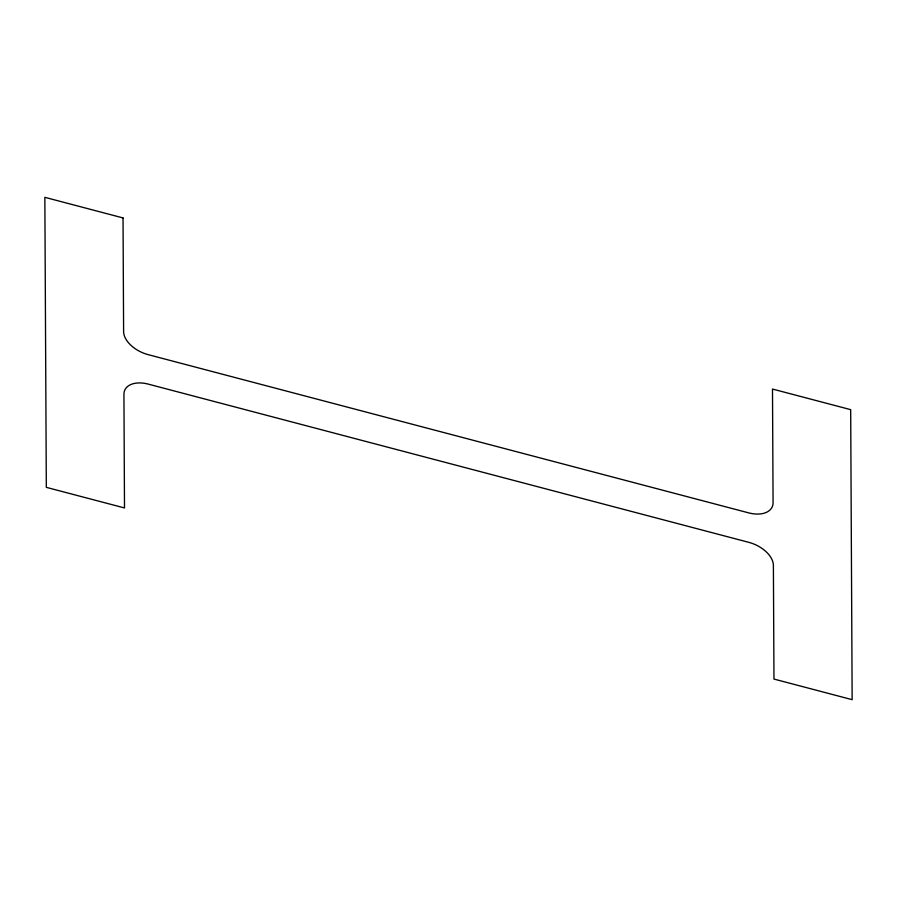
<?xml version="1.0" encoding="UTF-8"?>
<svg xmlns="http://www.w3.org/2000/svg" width="897" height="897" viewBox="0 0 897 897"><rect width="100%" height="100%" fill="white"/><g stroke="black" fill="none" stroke-linecap="round" stroke-linejoin="round"><path stroke-width="1.35" d="M123.035 217.937L44.85 197.329L46.319 487.351L124.504 507.949L123.932 394.31A25.901 15.698 24.3 0 1 148.319 384.129L748.827 542.349A25.901 15.698 24.3 0 1 773.393 565.424L773.965 679.063L852.15 699.671L850.681 409.649L772.496 389.051L773.068 502.69A25.901 15.698 24.3 0 1 748.681 512.871L148.173 354.651A25.901 15.698 24.3 0 1 123.607 331.576L123.035 217.937"/></g></svg>
